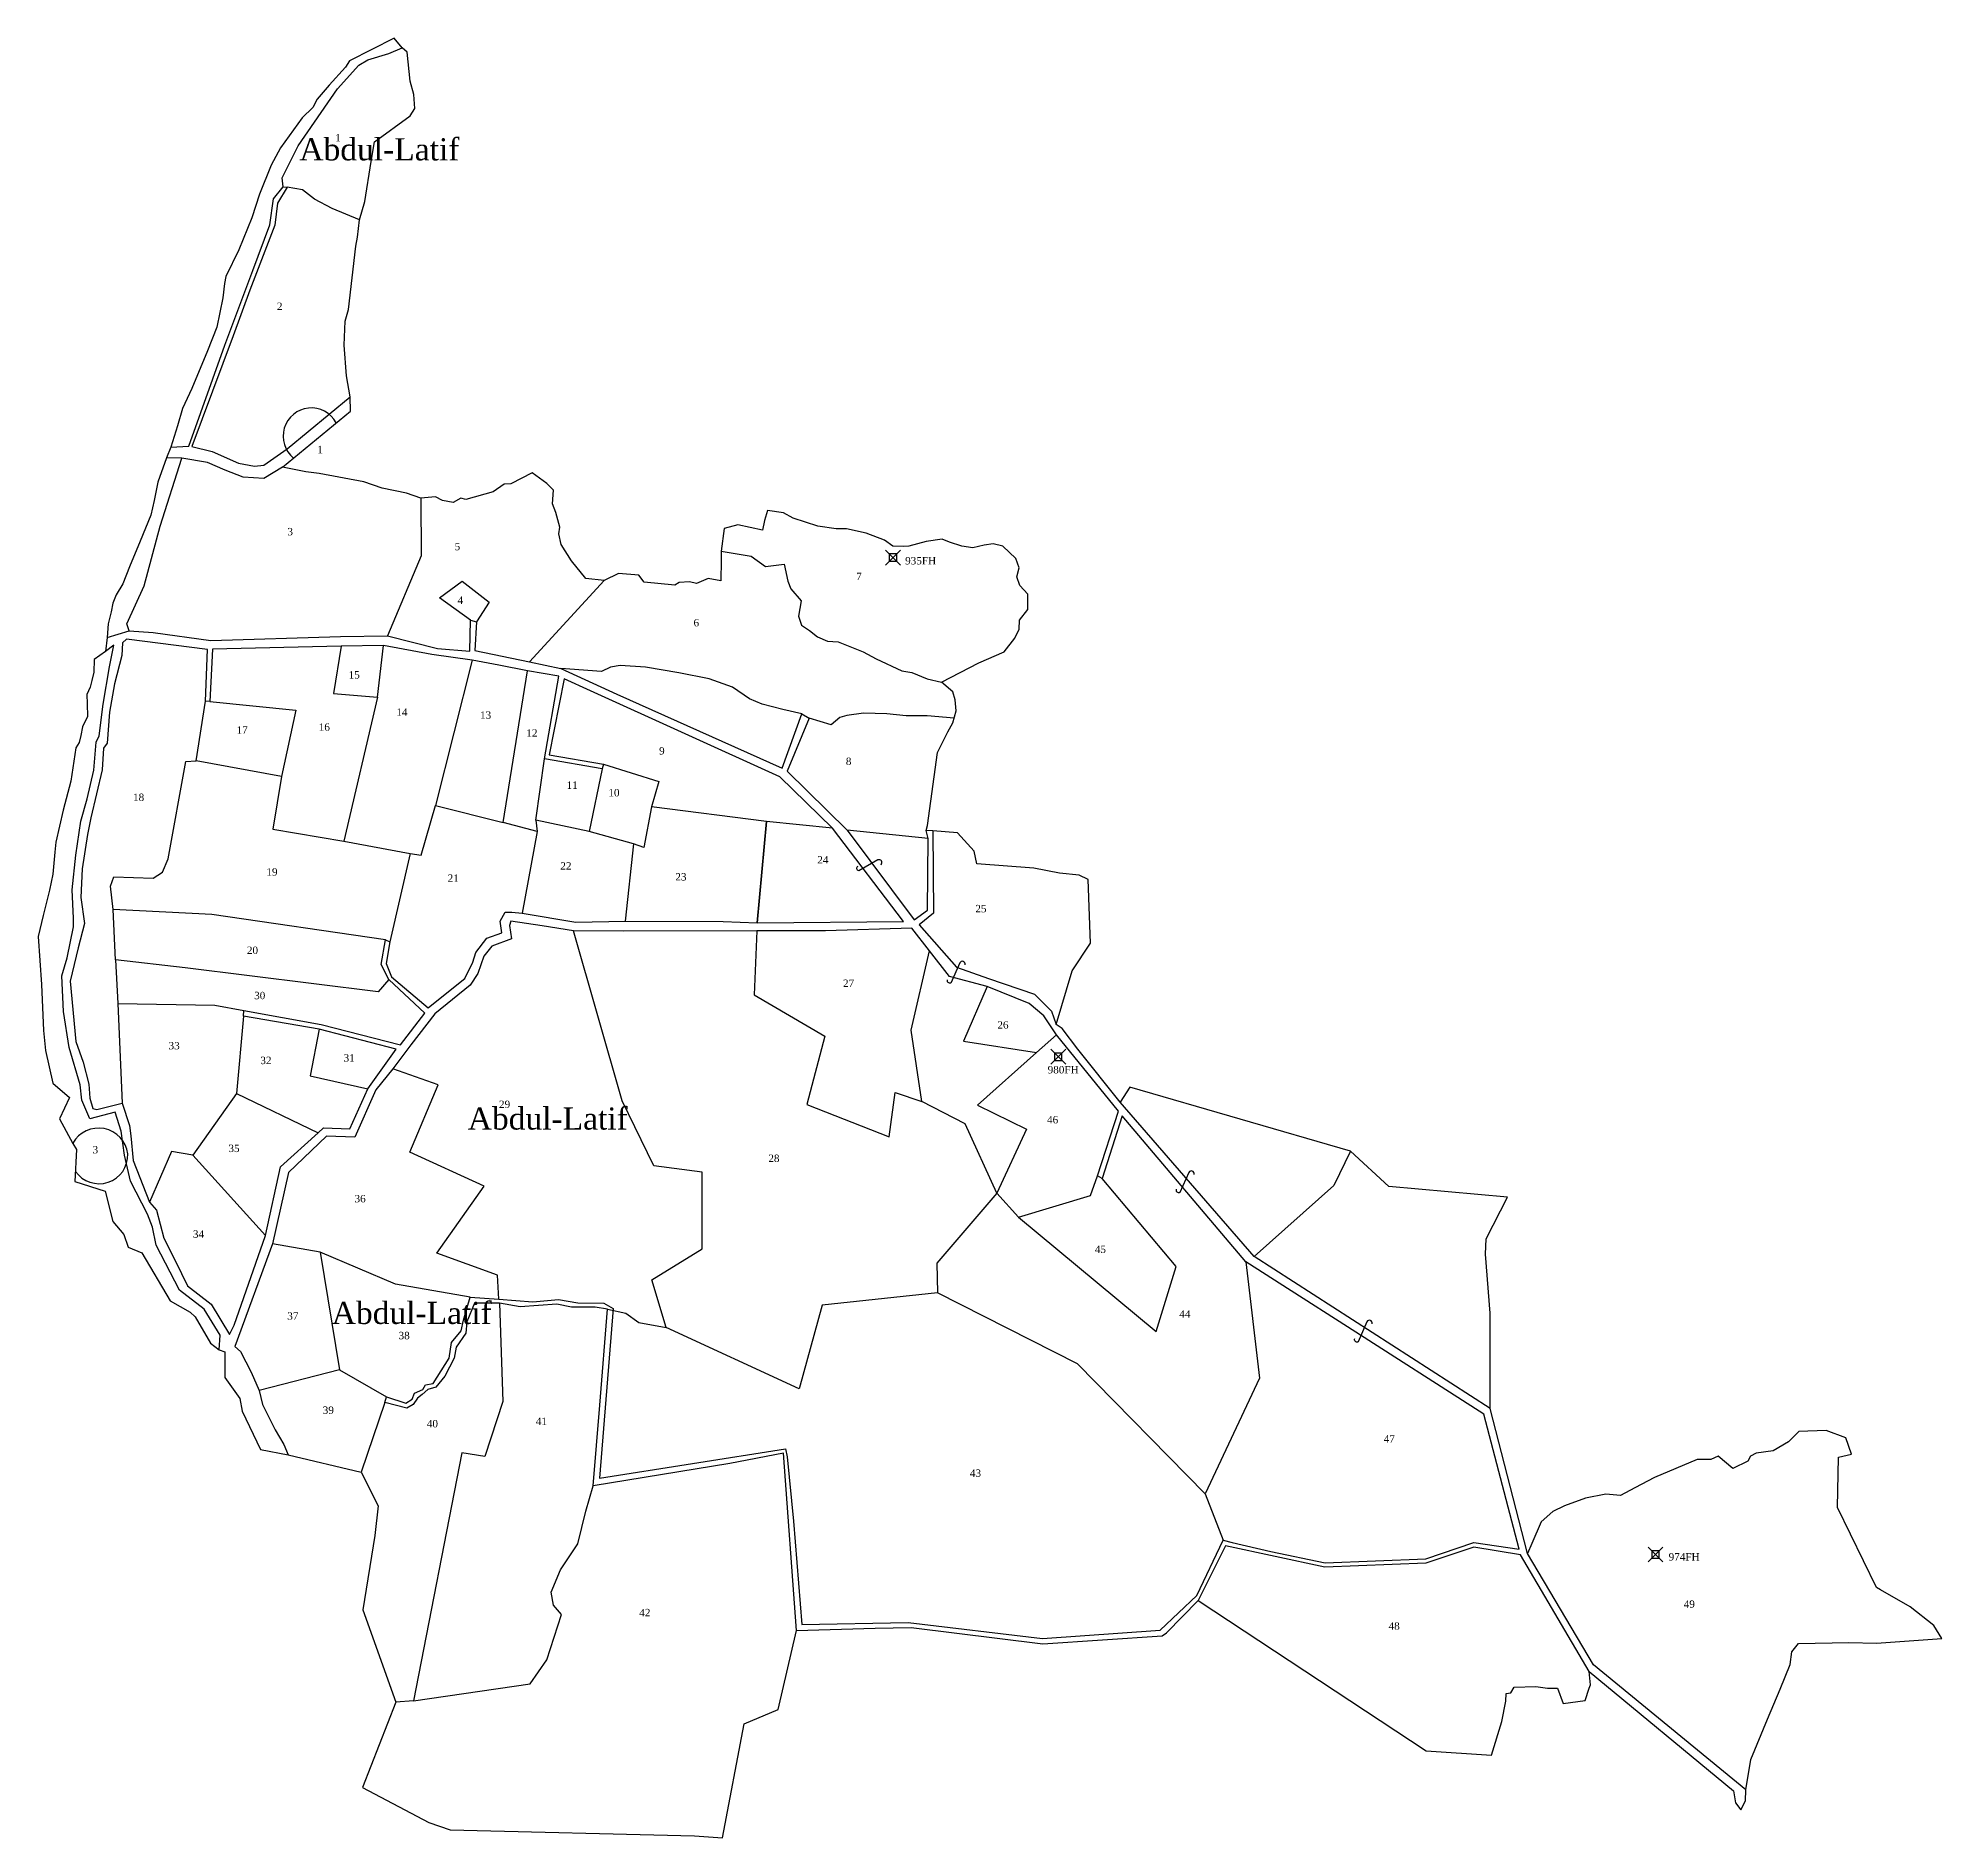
# Model space of a CAD drawing. Header units: inches. Extents: x 149414 to 152310, y 179335 to 180552.
# Drawn here: x 151022 to 152310, y 179335 to 180552 of the extents above; entities outside this region: 1.
import ezdxf

# ---------------------------------------------------------------- set-up
doc = ezdxf.new("R2010")
doc.units = ezdxf.units.IN
doc.header["$MEASUREMENT"] = 0
doc.header["$PDMODE"] = 67
doc.header["$PDSIZE"] = 5
for name, color, linetype in [('BORDER-B', 3, 'CONTINUOUS'), ('LINK', 4, 'CONTINUOUS'), ('NO', 1, 'CONTINUOUS'), ('PARCEL', 6, 'CONTINUOUS'), ('ROAD', 2, 'CONTINUOUS'), ('TRIG-P', 2, 'CONTINUOUS'), ('TRIG-T', 1, 'CONTINUOUS')]:
    doc.layers.add(name, color=color, linetype=linetype)
doc.styles.get("Standard").update_dxf_attribs({"font": 'times.ttf', "height": 5})

msp = doc.modelspace()

# ---------------------------------------------------------------- linework, layer by layer
at = {"layer": 'BORDER-B', "color": 7}
for points in [[(151683.2, 180200.4), (151674.4, 180208.6), (151667.8, 180210.2), (151661.8, 180209.4), (151654.2, 180207.6), (151646.6, 180208.6), (151638.3, 180211.3), (151633.3, 180213.3), (151622.6, 180211.8), (151610.8, 180208.6), (151606.9, 180208.4), (151600.1, 180208.6), (151594.3, 180212.6), (151582, 180217.5), (151568.7, 180220.4), (151561.6, 180220.4), (151549.3, 180222.2), (151532.6, 180227.5), (151526, 180231.1), (151515.3, 180232.7), (151513.2, 180225.9), (151511.9, 180219.4), (151495.2, 180223), (151486, 180220.7), (151483.9, 180205.2), (151483.9, 180199.2), (151483.6, 180185.1), (151475, 180186.7), (151467.2, 180183.5), (151462.5, 180184.6), (151455.4, 180184.1), (151452.5, 180182.2), (151431.9, 180184.3), (151428.2, 180189), (151414.4, 180190.1), (151404.7, 180185.4), (151392.4, 180186.7), (151382.7, 180198.7), (151375.6, 180209.7), (151374.1, 180217), (151374.8, 180221.5), (151372, 180231.4), (151369.9, 180237.2), (151370.4, 180246.6), (151366, 180251), (151356, 180258.3), (151341.6, 180250.8), (151337.2, 180250.5), (151329.6, 180245.5), (151311.3, 180240.3), (151307.9, 180241.1), (151302.6, 180238.2), (151295.3, 180239.5), (151290.6, 180242.1), (151280.7, 180241.1), (151271, 180244.5), (151254.5, 180247.9), (151242.2, 180252.1), (151211.9, 180257.8), (151203, 180258.9), (151187.3, 180262), (151233.1, 180300), (151232.9, 180309.6), (151230.5, 180323.8), (151228.9, 180344.7), (151229.5, 180360.8), (151231.9, 180368.7), (151236.9, 180411.6), (151237.9, 180417.6), (151239.2, 180429.4), (151242.9, 180441.7), (151247.1, 180468.9), (151249.4, 180482.2), (151273.5, 180499.7), (151276.6, 180504.7), (151276.1, 180514.1), (151273.5, 180523.3), (151271.6, 180542.9), (151268.2, 180545.8), (151262.7, 180552.3), (151232.4, 180536.9), (151229.8, 180532.7), (151218.8, 180520.4), (151210.7, 180511), (151207.8, 180505.3), (151200.5, 180498.5), (151185.8, 180478.1), (151179.5, 180466.3), (151171.7, 180446.7), (151166.5, 180430.7), (151157.6, 180409), (151148.9, 180391), (151147.9, 180386.3), (151146.8, 180376.6), (151142.8, 180356.7), (151136.5, 180340.8), (151125.8, 180315.2), (151119.5, 180301.8), (151116.1, 180290.1), (151111.7, 180275.7), (151108.8, 180268.4), (151102.8, 180251.9), (151100.4, 180239.6), (151098.1, 180229.6), (151091, 180212.1), (151083.7, 180194.6), (151079.3, 180183.1), (151074.7, 180175.8), (151072.4, 180170.1), (151071.3, 180164.3), (151069.2, 180156.2), (151068.5, 180146.8), (151067.4, 180137.4), (151059.8, 180132.1), (151059.6, 180123.5), (151058.3, 180117.7), (151057.2, 180113.3), (151054.9, 180108.3), (151055.1, 180102.1), (151055.4, 180093.4), (151052, 180086.4), (151050.7, 180080.6), (151049.6, 180075.9), (151047.5, 180072.2), (151044.1, 180049.8), (151038.9, 180030.1), (151033.9, 180008.4), (151033.1, 180001.6), (151031.8, 179986.7), (151029.7, 179976), (151025.3, 179958.8), (151021.9, 179944.6), (151024.2, 179912.2), (151025.5, 179881.1), (151026.8, 179867.5), (151031.8, 179845.3), (151043.1, 179835.8), (151036.3, 179821.2), (151045.4, 179804.7), (151047.8, 179800.6), (151046.8, 179778.9), (151067.2, 179772.3), (151072.4, 179751.9)], [(152309.6, 179469.7), (152304.1, 179478.5), (152288, 179491.1), (152268, 179502.7), (152265.3, 179504.2), (152238.9, 179558.3), (152239.6, 179592.4), (152248.5, 179594.4), (152244.6, 179605.5), (152231.2, 179610.5), (152212.8, 179609.7), (152205.8, 179602.8), (152195.5, 179596.7), (152184, 179595.1), (152180.1, 179593.2), (152178.2, 179589.8), (152168.2, 179584.8), (152158.2, 179593.2), (152153.3, 179590.9), (152144, 179590.9), (152115.2, 179578.6), (152101.8, 179571.7), (152092.2, 179566.4), (152082.2, 179567.5), (152068.4, 179564.8), (152054.2, 179559.4), (152046.5, 179555.6), (152038.5, 179548.7), (152032.3, 179534.1), (152029.3, 179527.2), (152003.9, 179625.4), (152003.9, 179689.9), (152000.9, 179729.8), (152001.2, 179740), (152015.8, 179768.2), (151935.5, 179775.4), (151909.6, 179799.3), (151760.2, 179842.7), (151753.8, 179832.6), (151725.1, 179868.3), (151714.6, 179882.3), (151710.5, 179885.2), (151721.2, 179921.5), (151733.6, 179940.2), (151732.1, 179983.1), (151726.1, 179986.2), (151712.8, 179987.4), (151695.3, 179990.8), (151656.7, 179993.7), (151655, 180002.3), (151643.7, 180014.7), (151627, 180016.1), (151622.6, 180016.3), (151623.5, 180019.7), (151630.1, 180069), (151637.3, 180083.1), (151640.5, 180089.1), (151642.8, 180097.2), (151642.2, 180104.6), (151640.5, 180110.1), (151633, 180116.7), (151658.1, 180129.7), (151675.3, 180137.2), (151682.5, 180146.4), (151685.4, 180152.4), (151685.7, 180158.5), (151691.2, 180165.9), (151691.3, 180176.2), (151685.8, 180182), (151683.8, 180188), (151685.5, 180194.1), (151683.2, 180200.4)], [(151072.4, 179751.9), (151079.8, 179743), (151082.9, 179734.4), (151092.1, 179730.7), (151111.2, 179698.1), (151124.8, 179690.5), (151128.2, 179687.3), (151138.6, 179669.6), (151144.4, 179665.1), (151148.1, 179663.6), (151148.1, 179646.4), (151158.3, 179632), (151159.9, 179623.6), (151172.4, 179597.5), (151191, 179594.1), (151240.5, 179582.3), (151252, 179559.6), (151249.7, 179539.5), (151241.6, 179489.1), (151263.9, 179426.6), (151241.3, 179369)], [(151241.3, 179369), (151286.1, 179345.3), (151300.5, 179340.4), (151465.8, 179336.3), (151484.7, 179334.9), (151499.4, 179412), (151522.4, 179421.7), (151534.9, 179475.2), (151588.1, 179476.8), (151612.4, 179477.1), (151701.4, 179466.2), (151782.1, 179471.5), (151785.1, 179473.7), (151806.6, 179495.5), (151960.7, 179393.7), (152004.9, 179390.9), (152011.8, 179413.7), (152014.6, 179427.4), (152014.8, 179432.6), (152017.9, 179433), (152020.2, 179436.8), (152034.9, 179437.3), (152042.7, 179436.1), (152049.6, 179436.1), (152053.4, 179425.9), (152068.3, 179427.8), (152070.9, 179436.1), (152071.8, 179438.5), (152070.9, 179447.5), (152168.6, 179366.8), (152170, 179358.5), (152173.5, 179353.8)], [(152173.5, 179353.8), (152176.7, 179360), (152177, 179367.4), (152180.3, 179388), (152191.6, 179415.3), (152200.2, 179435.6), (152206.9, 179452.1), (152208.1, 179460.7), (152212.5, 179466.4), (152246.5, 179467), (152265.2, 179466.7), (152309.6, 179469.7)]]:
    msp.add_lwpolyline(points, dxfattribs=at)
at = {"layer": 'LINK', "color": 7}
for points in [[(151592, 179993.2, 0.866712), (151589.9, 179996.4), (151577, 179989, -0.672348), (151576.5, 179992.3)], [(151648.9, 179925.5, 0.866712), (151645.3, 179926.8), (151639.3, 179913.1, -0.672348), (151637, 179915.4)], [(151803.8, 179783.7, 0.866712), (151800.2, 179785), (151794.2, 179771.4, -0.672348), (151791.9, 179773.7)], [(151924.2, 179682.7, 0.866712), (151920.6, 179684), (151914.7, 179670.4, -0.672348), (151912.4, 179672.7)]]:
    msp.add_lwpolyline(points, format="xyb", dxfattribs=at)
at = {"layer": 'PARCEL', "color": 7}
for points in [[(151239.2, 180429.4), (151220.7, 180437.1), (151208.8, 180443.4), (151200.8, 180449.6), (151190.4, 180451.4)], [(151280.7, 180241.1), (151280.9, 180202), (151258.1, 180147.9)], [(151483.9, 180205.2), (151504.2, 180201.8), (151513.8, 180195), (151526.4, 180196.4), (151528.9, 180184.9), (151531.1, 180179.9), (151537.9, 180171.6), (151536.1, 180161.2), (151538.2, 180155.1), (151543.6, 180151.6), (151549, 180147.3), (151555.8, 180144.4), (151563, 180144), (151579.9, 180137.2), (151588.8, 180132.5), (151606.1, 180124.3), (151612.9, 180123.2), (151623.3, 180118.9), (151633, 180116.7)], [(151314.4, 180158.7), (151293.4, 180173.6), (151308.8, 180185), (151326.9, 180170.8), (151318.4, 180157.5)], [(151404.7, 180185.4), (151354.3, 180130.5)], [(151226.9, 180140.9), (151221.6, 180108.9), (151251.5, 180106.4), (151255.6, 180141.5)], [(151315.5, 180131.6), (151290.6, 180033.2), (151336.5, 180021.7)], [(151359.4, 180015.6), (151336.5, 180021.7), (151353, 180124.4)], [(151538.4, 180095.2), (151525.7, 180098.1), (151511.7, 180101.7), (151503.1, 180105.3), (151491.6, 180113.2), (151475.8, 180118.9), (151455.3, 180122.9), (151432.7, 180126.8), (151415.5, 180127.9), (151409.1, 180126.8), (151403, 180123.9), (151375.4, 180125.9)], [(151256.9, 179942.3), (151139.3, 179959.5), (151072.6, 179962.8), (151070.9, 179978.7), (151073, 179984.9), (151099.6, 179984), (151106.1, 179988.1), (151109.8, 179997.1), (151121.7, 180063), (151128.7, 180063.4), (151135, 180103.8)], [(151138.1, 180103.5), (151196.2, 180097.8), (151186.4, 180052.8), (151128.7, 180063.4)], [(151251.5, 180106.4), (151228.6, 180009), (151273.6, 180000.8), (151281, 179999.6), (151290.6, 180033.2)], [(151641.4, 180092.4), (151623.3, 180093.8), (151608.9, 180093.8), (151596, 180095.2), (151580.2, 180095.6), (151568.8, 180094.2), (151564.1, 180092.7), (151558.3, 180087.7), (151543.3, 180092.4)], [(151424.5, 180007.4), (151394.6, 180015.6), (151358.6, 180023.3), (151364.5, 180064.9)], [(151403.3, 180058.1), (151394.6, 180015.6)], [(151404.3, 180061.2), (151441.7, 180049.5), (151436.8, 180032.4)], [(151186.4, 180052.8), (151180.7, 180017.2), (151228.6, 180009)], [(151514.6, 180022.5), (151436.8, 180032.4), (151431.5, 180004.9), (151424.5, 180007.4), (151418.9, 179955)], [(151358.6, 180023.3), (151359.4, 180015.6), (151349.2, 179960.5)], [(151559.1, 180018), (151514.6, 180022.5), (151508.3, 179953.8)], [(151623.8, 180011), (151569, 180016.6)], [(151273.6, 180000.8), (151259.7, 179941.1)], [(151259.1, 179915.5), (151251.9, 179907.1), (151121.3, 179923.5), (151074.2, 179928.8), (151072.6, 179962.8)], [(151407, 179692.6), (151419.4, 179689.9), (151428.2, 179683.5), (151446.7, 179680.1), (151437, 179712.3), (151471.1, 179733.3), (151471.1, 179785.1), (151438.4, 179789.5), (151416.9, 179833.4), (151384, 179948.5)], [(151508, 179948.5), (151506.3, 179905.1), (151554.1, 179877.3), (151541.9, 179830.9), (151597.6, 179809), (151601.5, 179839.2), (151619.6, 179832.9), (151612.3, 179881.2), (151624.7, 179934.9)], [(151074.2, 179928.8), (151075.8, 179899.3), (151141.4, 179898.1), (151161, 179894.5)], [(151663.7, 179910.7), (151647.9, 179873.9), (151697.2, 179866.1), (151710.6, 179878)], [(151075.8, 179899.3), (151078.8, 179831.9)], [(151160.7, 179890.8), (151156, 179838.4), (151126.6, 179796.7), (151112.2, 179799.1), (151097.3, 179765)], [(151211.9, 179881.9), (151206, 179850.3), (151244.8, 179841.6)], [(151697.2, 179866.1), (151657.2, 179830.5), (151690.4, 179814.3), (151670.4, 179770.9), (151648.9, 179817.8), (151619.6, 179832.9)], [(151333.4, 179699.4), (151332.5, 179715.6), (151291.6, 179730.4), (151323.5, 179775.8), (151273.2, 179798.7), (151292.4, 179844.2), (151261.8, 179855.2)], [(151156, 179838.4), (151211.2, 179811.7)], [(151126.6, 179796.7), (151175.7, 179742.3)], [(151909.6, 179799.3), (151898.2, 179776.1), (151844.3, 179728.2)], [(151670.4, 179770.9), (151685, 179754.8), (151733.8, 179769.4), (151738.4, 179782.8)], [(151685, 179754.8), (151778.1, 179677.5), (151791.7, 179721.4), (151741.5, 179780.9)], [(151670.4, 179770.9), (151629.8, 179723.6), (151630.3, 179703.5), (151552.2, 179695.2), (151536.6, 179638.6), (151446.7, 179680.1)], [(151314.2, 179700.7), (151263.7, 179709.5), (151212.6, 179731.2), (151180.5, 179736.8)], [(151212.6, 179731.2), (151225.7, 179651.4), (151171.4, 179637.6)], [(151838.7, 179724.6), (151847.9, 179645.8), (151811.3, 179567.7), (151823.5, 179536.3)], [(151334, 179696.6), (151336.2, 179630), (151324, 179592.9), (151308.4, 179595.4), (151275.7, 179427.5), (151263.9, 179426.6)], [(151811.3, 179567.7), (151724.8, 179655.5), (151630.3, 179703.5)], [(151225.7, 179651.4), (151257.6, 179633.2)], [(151256.4, 179629.5), (151240.5, 179582.3)], [(151275.7, 179427.5), (151354.8, 179439.2), (151366, 179455.3), (151375.8, 179486.1), (151370.4, 179492.4), (151368.9, 179501.2), (151375.3, 179516.3), (151387, 179533.9), (151392.4, 179555.9), (151397.2, 179573)]]:
    msp.add_lwpolyline(points, dxfattribs=at)
for centre, radius, start, end in [((151206.7, 180283.1), 19.1, 28.1374, 231.1271), ((151062.8, 179795), 20, 7.4062, 150.7841), ((151063.1, 179796.9), 19.5, 214.8117, 1.8522)]:
    msp.add_arc(centre, radius, start, end, dxfattribs=at)
at = {"layer": 'ROAD', "color": 7}
for points in [[(151111.7, 180275.7), (151123.8, 180276.4), (151148.2, 180344.5), (151167.1, 180395.2), (151178.6, 180426), (151181.1, 180443.7), (151187.6, 180451.7), (151187, 180457.9), (151197.8, 180479.5), (151224.4, 180517.9), (151238.9, 180534), (151244.8, 180537.7), (151259.1, 180542), (151268.2, 180545.8)], [(151187.6, 180451.7), (151190.4, 180451.4), (151183.9, 180440.6), (151182, 180425.7), (151165, 180381.8), (151153.9, 180350.9), (151125.9, 180276.1), (151139.6, 180272.7), (151157.5, 180264.9), (151168.3, 180262.8), (151174.5, 180263.4), (151190.3, 180274.5), (151232.9, 180309.6)], [(151068.5, 180146.8), (151083.5, 180151.3), (151081.9, 180156.2), (151093.7, 180181.9), (151104.5, 180222.1), (151119.1, 180268.1), (151108.8, 180268.4)], [(151187.3, 180262), (151174.5, 180254.4), (151160.6, 180255.3), (151148.5, 180260), (151136.5, 180265.2), (151119.1, 180268.1)], [(151083.5, 180151.3), (151099.7, 180150.3), (151138.7, 180144.8), (151226.5, 180147.6), (151258.1, 180147.9), (151292.1, 180139.5), (151313.8, 180137.7), (151314.4, 180158.7), (151318.4, 180157.5), (151317.2, 180138), (151354.3, 180130.5), (151375.4, 180125.9), (151413.4, 180108.6), (151525.1, 180058.4), (151538.4, 180095.2), (151543.3, 180092.4), (151528.5, 180056.5), (151569, 180016.6), (151614.5, 179956), (151623.5, 179962.5), (151623.8, 180011), (151622.6, 180016.3)], [(151144.4, 179665.1), (151145.1, 179675), (151134.3, 179692.6), (151117.6, 179705.3), (151101.8, 179735.9), (151099.3, 179748), (151095.9, 179756.7), (151084.4, 179779.2), (151080.3, 179796.8), (151078.1, 179812.9), (151074.1, 179825.9), (151056.8, 179821.3), (151051.5, 179833.9), (151050.3, 179844.2), (151042.8, 179869.5), (151039.1, 179893.9), (151037.9, 179918.1), (151041.6, 179930.1), (151045.9, 179951.2), (151045.9, 179957), (151045, 179976.2), (151047.5, 179999.7), (151050.7, 180022.6), (151055, 180037.7), (151059.6, 180057.2), (151061.2, 180076.1), (151063.1, 180080.4), (151065.8, 180101.8), (151070.2, 180127.1), (151073, 180141.7), (151067.4, 180137.4)], [(151607.2, 179954.8), (151559.1, 180018), (151523.6, 180052.6), (151395.6, 180110.9), (151377.7, 180118.9), (151367.5, 180067.4), (151404.3, 180061.2), (151403.3, 180058.1), (151364.5, 180064.9), (151374, 180120.7), (151353, 180124.4), (151333.6, 180128.1), (151315.5, 180131.6), (151288.3, 180135.3), (151255.6, 180141.5), (151226.9, 180140.9), (151139.9, 180139), (151138.1, 180103.5), (151135, 180103.8), (151136.5, 180138.7), (151081.6, 180145.8), (151078.9, 180143.3), (151078.5, 180134.7), (151073.6, 180115.6), (151070.2, 180096.4), (151068.7, 180075.5), (151066.2, 180072.1), (151065.3, 180057.3), (151057.6, 180024.9), (151055.4, 180013.5), (151051.7, 179990.4), (151050.8, 179970.9), (151053.2, 179953.4), (151048.9, 179937), (151043.6, 179914.5), (151047.3, 179873.5), (151052.3, 179859.6), (151056.3, 179844.8), (151056.9, 179835.3), (151059, 179828.2), (151061.5, 179827.6), (151078.8, 179831.9), (151083.7, 179816.8), (151084.7, 179809.7), (151086.2, 179793), (151097.3, 179765), (151101.9, 179759.4), (151106.9, 179740.6), (151114.9, 179724.9), (151123, 179708.4), (151139, 179696), (151151.4, 179675.4), (151154.4, 179681.6), (151175.7, 179742.3), (151185.9, 179788.9), (151211.2, 179811.7), (151214.9, 179815.1), (151232.8, 179814.5), (151244.8, 179841.6), (151264, 179868.3), (151211.9, 179881.9), (151160.7, 179890.8), (151161, 179894.5), (151213.4, 179885), (151267.1, 179871.4), (151283.5, 179892.7), (151259.1, 179915.5), (151253.9, 179925.7), (151256.9, 179942.3), (151259.7, 179941.1), (151257.3, 179926.3), (151261, 179917.3), (151285.6, 179896.4), (151297.1, 179905.6), (151310.6, 179916.1), (151315.9, 179927.2), (151318, 179933.7), (151325.4, 179943.6), (151335.6, 179947), (151334.4, 179955), (151337.8, 179961.1), (151342.4, 179961.1), (151349.2, 179960.5), (151385.6, 179954.4), (151418.9, 179955), (151485.2, 179954.7), (151508.3, 179953.8), (151607.2, 179954.8)], [(151627, 180016.1), (151627.5, 179960.3), (151617.9, 179952.6), (151643, 179923.8), (151664.7, 179916.2), (151695.7, 179905.7), (151707.4, 179894), (151710.5, 179885.2)], [(151534.9, 179475.2), (151526.1, 179595.1), (151489.8, 179588.2), (151397.2, 179573), (151401.9, 179627.5), (151407, 179692.6), (151398.7, 179693.9), (151382.6, 179693.9), (151372.7, 179696), (151348, 179694.2), (151334, 179696.6), (151317, 179696.6), (151311.8, 179684), (151311.1, 179676.2), (151304.6, 179666.9), (151303.4, 179659.5), (151296.9, 179647.2), (151291, 179639.7), (151285.5, 179638.2), (151281.7, 179634.8), (151278.6, 179632.3), (151275.6, 179628), (151271.2, 179625.5), (151256.4, 179629.5), (151257.6, 179633.2), (151270.6, 179628.9), (151274.9, 179631.7), (151276.5, 179635.7), (151282, 179638.2), (151283.9, 179641.3), (151289.2, 179642.2), (151300, 179659.5), (151301.5, 179670), (151308, 179677.8), (151309.6, 179685.2), (151314.2, 179700.7), (151333.4, 179699.4), (151356.6, 179697.6), (151373.9, 179699.1), (151386.9, 179696.9), (151404.6, 179696.6), (151410.8, 179692.9), (151401.5, 179578.2), (151527.4, 179598), (151528.6, 179592.7), (151532.7, 179549.1), (151538.5, 179479.3), (151610.3, 179480.6), (151701.2, 179469.8), (151780.8, 179475.3), (151805.5, 179498.8), (151823.5, 179536.3), (151829.6, 179534.7), (151855.6, 179528.5), (151892.4, 179520.9), (151960.5, 179523.7), (151992.9, 179534.8), (152023.6, 179530.2), (151999.8, 179621.4), (151907.5, 179680.5), (151869.5, 179704.9), (151838.7, 179724.6), (151755.1, 179823.3), (151741.5, 179780.9), (151738.4, 179782.8), (151752.7, 179826.4), (151710.6, 179878), (151702.2, 179891), (151692.3, 179899.4), (151663.7, 179910.7), (151638.3, 179917.6), (151624.7, 179934.9), (151612.9, 179950.3), (151554.5, 179948.5), (151508, 179948.5), (151418, 179948.2), (151384, 179948.5), (151362.9, 179951.9), (151341.7, 179955.1), (151340.7, 179952), (151342, 179943.1), (151328.7, 179938.1), (151323.4, 179931.3), (151319.4, 179919.6), (151314.1, 179911.8), (151290.3, 179892.3), (151273.9, 179871.3), (151261.8, 179855.2), (151250.4, 179841), (151236.2, 179808.8), (151217, 179809.5), (151191.3, 179785), (151180.5, 179736.8), (151155, 179667.3), (151158.7, 179663.9), (151166.1, 179650), (151171.4, 179637.6), (151173.6, 179628), (151182.2, 179611), (151188.1, 179601.1), (151191, 179594.1)], [(152003.9, 179625.4), (151844.3, 179728.2), (151753.8, 179832.6)], [(152070.9, 179447.5), (152024.5, 179526.3), (151992.9, 179531.5), (151960.5, 179520.7), (151892.1, 179518.1), (151825, 179532.4), (151806.6, 179495.5)], [(152177, 179367.4), (152073.9, 179451.9), (152029.3, 179527.2)]]:
    msp.add_lwpolyline(points, dxfattribs=at)
at = {"layer": 'TRIG-P'}
msp.add_lwpolyline([(149530.3, 180257.5), (149531.1, 180261.9), (149528.2, 180271.9), (149526.1, 180277.6), (149526.7, 180287), (149522.2, 180291.5), (149512.3, 180298.8), (149497.9, 180291.2), (149493.4, 180291), (149485.8, 180286), (149467.5, 180280.8), (149464.1, 180281.6), (149458.9, 180278.7), (149451.6, 180280), (149446.9, 180282.6), (149436.9, 180281.6), (149437.2, 180242.5), (149414.4, 180188.3), (149448.4, 180180), (149470, 180178.1), (149470.7, 180199.2), (149449.7, 180214.1), (149465, 180225.5), (149483.2, 180211.3), (149474.7, 180197.9), (149473.5, 180178.4), (149510.6, 180171), (149560.9, 180225.9), (149548.6, 180227.2), (149539, 180239.2), (149531.9, 180250.2)], close=True, dxfattribs=at)
at = {"layer": 'TRIG-P', "color": 7}
for points in [[(151374.1, 180217), (151374.8, 180221.5), (151372, 180231.4), (151369.9, 180237.2), (151370.4, 180246.6), (151366, 180251), (151356, 180258.3), (151341.6, 180250.8), (151337.2, 180250.5), (151329.6, 180245.5), (151311.3, 180240.3), (151307.9, 180241.1), (151302.6, 180238.2), (151295.3, 180239.5), (151290.6, 180242.1), (151280.7, 180241.1), (151280.9, 180202), (151258.1, 180147.9), (151292.1, 180139.5), (151313.8, 180137.7), (151314.4, 180158.7), (151293.4, 180173.6), (151308.8, 180185), (151326.9, 180170.8), (151318.4, 180157.5), (151317.2, 180138), (151354.3, 180130.5), (151404.7, 180185.4), (151392.4, 180186.7), (151382.7, 180198.7), (151375.6, 180209.7)], [(151255.6, 180141.5), (151226.9, 180140.9), (151221.6, 180108.9), (151251.5, 180106.4)], [(151514.6, 180022.5), (151436.8, 180032.4), (151431.5, 180004.9), (151424.5, 180007.4), (151418.9, 179955), (151485.2, 179954.7), (151508.3, 179953.8)], [(151624.7, 179934.9), (151612.9, 179950.3), (151554.5, 179948.5), (151508, 179948.5), (151506.3, 179905.1), (151554.1, 179877.3), (151541.9, 179830.9), (151597.6, 179809), (151601.5, 179839.2), (151619.6, 179832.9), (151612.3, 179881.2)]]:
    msp.add_lwpolyline(points, close=True, dxfattribs=at)
for p in [(151600.1, 180200.9), (151711.9, 179863.3), (152115.9, 179526.6)]:
    msp.add_point(p, dxfattribs=at)

# ---------------------------------------------------------------- texts
at = {"layer": 'NO', "color": 7}
for s, p in [('1', (151222.8, 180482.4)), ('2', (151183.4, 180368.4)), ('1', (151210.7, 180271.5)), ('3', (151190.5, 180216)), ('5', (151303.6, 180205.9)), ('7', (151575.2, 180185.7)), ('4', (151305.6, 180169.6)), ('6', (151465.2, 180154.4)), ('15', (151231.9, 180119.1)), ('14', (151264.2, 180093.9)), ('13', (151320.8, 180091.9)), ('17', (151156.1, 180081.8)), ('16', (151211.7, 180083.8)), ('12', (151352.1, 180079.8)), ('9', (151441.9, 180067.7)), ('8', (151568.2, 180060.6)), ('11', (151379.3, 180044.5)), ('10', (151407.6, 180039.4)), ('18', (151086.1, 180036.3)), ('22', (151375.1, 179989.9)), ('24', (151548.9, 179994)), ('19', (151176.3, 179985.8)), ('21', (151298.9, 179981.6)), ('23', (151452.9, 179982.5)), ('25', (151655.8, 179961)), ('20', (151163.1, 179932.8)), ('27', (151566.3, 179910.5)), ('30', (151168, 179902.2)), ('26', (151670.7, 179882.3)), ('33', (151110.1, 179868.3)), ('31', (151228.5, 179860)), ('32', (151172.2, 179858.3)), ('29', (151333.6, 179828.6)), ('46', (151704.3, 179818.2)), ('3', (151058.7, 179797.9)), ('35', (151150.6, 179798.8)), ('28', (151515.8, 179792.1)), ('36', (151235.9, 179764.8)), ('34', (151126.6, 179740.8)), ('45', (151736.6, 179730.5)), ('37', (151190.4, 179685.4)), ('44', (151793.7, 179686.7)), ('38', (151265.7, 179672.2)), ('39', (151214.4, 179621.7)), ('40', (151284.8, 179612.6)), ('41', (151358.5, 179614.2)), ('47', (151932, 179602.3)), ('43', (151652.1, 179579.1)), ('49', (152134.9, 179490.5)), ('42', (151428.5, 179484.8)), ('48', (151935.3, 179475.7))]:
    msp.add_text(s, height=5, dxfattribs=at).set_placement(p)
at = {"layer": 'TRIG-P', "color": 3}
for p in [(151198.6, 180469.6), (151312.5, 179814), (151220.5, 179682.5)]:
    msp.add_text('Abdul-Latif', height=15, dxfattribs=at).set_placement(p)
at = {"layer": 'TRIG-T', "color": 7}
for s, p in [('935FH', (151608.3, 180196.3)), ('980FH', (151704.7, 179852)), ('974FH', (152124.7, 179522.5))]:
    msp.add_text(s, height=5, dxfattribs=at).set_placement(p)

doc.saveas('drawing.dxf')
